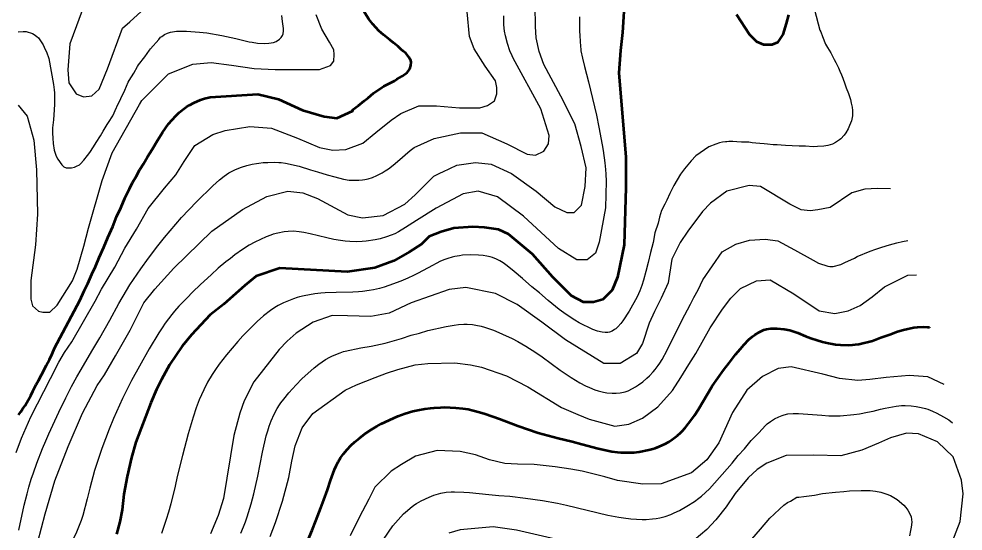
# Model space of a CAD drawing. Header units: metres. Extents: x 552626 to 559174, y 1843804 to 1852371.
# Drawn here: x 558568 to 559170, y 1848893 to 1849219 of the extents above; entities that cross this region are included whole.
import ezdxf

# ---------------------------------------------------------------- set-up
doc = ezdxf.new("R2010")
doc.units = ezdxf.units.M
doc.header["$LTSCALE"] = 6.8
doc.layers.add('1', color=7, linetype='Continuous', lineweight=25)
doc.layers.add('2', color=7, linetype='Continuous', lineweight=53)

msp = doc.modelspace()

# ---------------------------------------------------------------- linework, layer by layer
at = {"layer": '1'}
for points in [[(559074.25, 1849280.08), (559073.59, 1849278.67), (559072.11, 1849275.21), (559070.4, 1849270.78), (559069.29, 1849267.47), (559068.69, 1849265.39), (559067.98, 1849262.21), (559067.69, 1849260.2), (559067.57, 1849257.16), (559067.7, 1849254.69), (559067.99, 1849252.23), (559078.47, 1849212.14), (559078.95, 1849211.11), (559080.02, 1849208.13), (559082.12, 1849203.35), (559083.29, 1849201.11), (559085.33, 1849197.69), (559087.63, 1849193.57), (559088.67, 1849191.6), (559090.25, 1849188.22), (559091.24, 1849185.96), (559092.13, 1849183.78), (559093.02, 1849181.6), (559094.35, 1849177.92)], [(558579.7, 1848885.68), (558584.46, 1848903.59), (558590.53, 1848924.6), (558598.94, 1848946.53), (558608.21, 1848967.79), (558617.62, 1848985.46), (558622.11, 1848992.27), (558629.2, 1849004.41), (558638.51, 1849020.78), (558647.19, 1849038.11), (558654.27, 1849047.02), (558666.5, 1849060.39), (558690.68, 1849083.87), (558710.29, 1849097.82), (558725.67, 1849106.15), (558739.17, 1849109.5), (558748.69, 1849108.41), (558758.09, 1849104.86), (558777.29, 1849094.46), (558786.78, 1849092.46), (558799.87, 1849093.84), (558813.81, 1849101.23), (558820.33, 1849107.12), (558832.34, 1849119.04), (558836.42, 1849121.09), (558837.99, 1849121.76), (558846.93, 1849126.02), (558858.71, 1849127.8), (558868.73, 1849126.61), (558881.69, 1849120.7), (558897.6, 1849109.48), (558909.38, 1849099.43), (558917.04, 1849095.88), (558921.76, 1849095.88), (558926.47, 1849100.61), (558928.83, 1849112.43), (558929.31, 1849124.41), (558926.12, 1849137.86), (558922.26, 1849152.39), (558913.27, 1849170.13), (558902.33, 1849190.35), (558899.45, 1849198.64), (558897.56, 1849207.29), (558897, 1849214.43), (558896.89, 1849227.66)], [(558610.14, 1849230.4), (558600.04, 1849203.45), (558598.87, 1849186.9), (558599.46, 1849178.63), (558604.17, 1849171.53), (558608.88, 1849169.76), (558614.19, 1849170.35), (558618.9, 1849174.49), (558624.2, 1849187.49), (558633.63, 1849213.49), (558638.26, 1849217.57), (558652.56, 1849230.59)], [(558565.94, 1848942.74), (558569.27, 1848951.87), (558575.28, 1848965.55), (558587.67, 1848989.86), (558593.16, 1849000.27), (558596.8, 1849006.6), (558601.29, 1849013.42), (558616.32, 1849039.32), (558620.33, 1849046.98), (558628.74, 1849061.06), (558635.21, 1849073), (558642.67, 1849085.3), (558650.16, 1849098.5), (558660.38, 1849111.38), (558667.77, 1849119.82), (558672.96, 1849128.39), (558679.75, 1849138.68), (558691.29, 1849145.67), (558699.24, 1849148.12), (558714.89, 1849150.69), (558728.64, 1849149.7), (558745.2, 1849143.24), (558759.24, 1849137.4), (558767.8, 1849135.68), (558776.12, 1849135.99), (558786.97, 1849140.07), (558795.33, 1849146.81), (558804.95, 1849154.86), (558811.28, 1849159.06), (558822.77, 1849163.85), (558833.96, 1849163.85), (558848.69, 1849162.66), (558861.66, 1849162.66), (558866.52, 1849164.14), (558870.94, 1849167.1), (558872.42, 1849171.53), (558872.42, 1849175.67), (558871.53, 1849179.8), (558865.05, 1849189.26), (558857.98, 1849200.19), (558855.03, 1849208.17), (558853.56, 1849223.83)], [(558567.05, 1849164.44), (558572.94, 1849157.35), (558577.06, 1849141.98), (558578.83, 1849123.07), (558579.42, 1849094.71), (558578.25, 1849075.19), (558575.16, 1849052.44), (558575.16, 1849040.62), (558576.34, 1849036.19), (558580.17, 1849032.94), (558582.82, 1849032.35), (558587.24, 1849032.35), (558591.96, 1849036.78), (558601.82, 1849052.15), (558604.76, 1849059.78), (558609.03, 1849074.41), (558612.09, 1849085.82), (558620.81, 1849116.27), (558627.15, 1849133.84), (558644.58, 1849164.69), (558646.03, 1849167.25), (558662.94, 1849184.23), (558678.55, 1849190.44), (558690.34, 1849191.62), (558703.3, 1849189.85), (558717.74, 1849187.78), (558731, 1849187.19), (558746.91, 1849187.19), (558759.28, 1849187.19), (558766.35, 1849189.55), (558768.41, 1849192.51), (558768.71, 1849196.64), (558768.41, 1849199.6), (558765.76, 1849204.62), (558760.75, 1849212.9), (558757.22, 1849222.06)], [(558635.1, 1849173.9), (558637.32, 1849179), (558637.88, 1849180.06), (558640.83, 1849184.85), (558643.18, 1849188.98), (558643.95, 1849190.11), (558647.92, 1849195.28), (558650.88, 1849199.36), (558651.58, 1849200.21), (558656.76, 1849206.25), (558657.88, 1849207.66), (558658.82, 1849208.22), (558660.42, 1849209.41), (558662.34, 1849210.18), (558664.36, 1849210.87), (558668.12, 1849211.48), (558670.94, 1849211.53), (558674.41, 1849211.57), (558682.88, 1849210.9), (558687.41, 1849210.41), (558696.99, 1849208.87), (558700.07, 1849208.22), (558705.89, 1849206.88), (558714.52, 1849204.76), (558716.29, 1849204.51), (558719.81, 1849204), (558724.42, 1849203.62), (558727.04, 1849203.83), (558730.01, 1849204.26), (558731.75, 1849205.01), (558733.86, 1849206.44), (558734.84, 1849207.46), (558735.78, 1849208.85), (558736.11, 1849209.89), (558736.45, 1849211.75), (558736.36, 1849213.3), (558736.1, 1849214.82), (558735.76, 1849217.7), (558735.33, 1849221.48)], [(558925.21, 1849220.72), (558925.18, 1849211.75), (558925.28, 1849208.6), (558925.72, 1849201.87), (558925.88, 1849200.04), (558926.06, 1849198.96), (558927.15, 1849194.28), (558928.26, 1849188.91), (558930.98, 1849179.26), (558934.74, 1849163.37), (558935.95, 1849157.93), (558937.36, 1849150.31), (558939.65, 1849138.95), (558940.19, 1849135.48), (558941.24, 1849127.63), (558941.72, 1849123.28), (558941.94, 1849120.36), (558942.07, 1849115.91), (558941.79, 1849098.84), (558937.67, 1849076.97), (558935.31, 1849069.88), (558930.01, 1849065.74), (558923.52, 1849065.74), (558911.74, 1849072.83), (558889.35, 1849093.52), (558872.85, 1849105.93), (558860.48, 1849109.48), (558851.05, 1849107.7), (558833.83, 1849098.66), (558821.26, 1849090.77), (558814.26, 1849086.21), (558809.68, 1849083.48), (558807.41, 1849082.32), (558804.98, 1849081.3), (558801.95, 1849080.22), (558798.08, 1849079.08), (558794.89, 1849078.46), (558789.04, 1849077.64), (558786.58, 1849077.39), (558782.75, 1849077.22), (558778.64, 1849077.33), (558775.72, 1849077.56), (558772.75, 1849077.91), (558768.41, 1849078.68), (558763.97, 1849079.7), (558753.41, 1849082.32), (558749.25, 1849083.17), (558746.39, 1849083.58), (558742.77, 1849083.85), (558739.44, 1849083.77), (558736.88, 1849083.47), (558732.66, 1849082.69), (558729.83, 1849081.94), (558728.25, 1849081.42), (558725.38, 1849080.3), (558718.11, 1849076.98), (558714.37, 1849074.94), (558710.31, 1849072.29), (558705.4, 1849068.77), (558702.48, 1849066.57), (558699.57, 1849064.28), (558694.8, 1849060.24), (558690.15, 1849056.08), (558683.44, 1849049.85), (558678.37, 1849045.02), (558674.84, 1849041.49), (558669.71, 1849036.13), (558666.86, 1849032.9), (558665.1, 1849030.71), (558660.9, 1849025.13), (558658.92, 1849022.27), (558656.93, 1849019.12), (558650.79, 1849008.94)], [(558778.23, 1849116.58), (558780.58, 1849116.38), (558784.39, 1849116.41), (558786.85, 1849116.64), (558788.16, 1849116.85), (558790.41, 1849117.35), (558793.2, 1849118.26), (558795.98, 1849119.48), (558799.27, 1849121.24), (558801.28, 1849122.48), (558803.24, 1849123.81), (558806.25, 1849126.06), (558809.17, 1849128.46), (558817.17, 1849135.36), (558819.69, 1849137.37), (558832.46, 1849142.98), (558849.28, 1849146.71), (558862.84, 1849146.71), (558878.74, 1849139.62), (558891.71, 1849133.11), (558897.01, 1849132.52), (558902.31, 1849134.89), (558905.26, 1849139.62), (558905.85, 1849144.93), (558900.55, 1849162.07), (558882.92, 1849194.35), (558882.19, 1849195.91), (558880.74, 1849199.02), (558879.2, 1849203.69), (558878, 1849208.57), (558877.39, 1849211.51), (558876.91, 1849215.65), (558876.8, 1849218.2), (558876.81, 1849221.3)], [(558567.13, 1849211.11), (558570.29, 1849211.39), (558572.32, 1849211.25), (558576.39, 1849209.99), (558577.45, 1849209.47), (558579.16, 1849208.11), (558580.08, 1849207.22), (558583.04, 1849202.9), (558584.47, 1849199.96), (558585.12, 1849198.3), (558586.7, 1849194.1), (558589.7, 1849177.47), (558590.1, 1849174.05), (558590.22, 1849172.15), (558590.32, 1849166.5), (558590.33, 1849164.86), (558589.91, 1849158.15), (558589.65, 1849154.92), (558589.04, 1849149.83), (558589.08, 1849146.37), (558589.17, 1849143.19), (558589.54, 1849139.94), (558590.14, 1849135.54), (558591.39, 1849131.76), (558592.44, 1849129.78), (558594.94, 1849126.33), (558596.28, 1849124.93), (558597.71, 1849124.45), (558599.55, 1849124.3), (558601.09, 1849124.39), (558603.15, 1849124.71), (558604.45, 1849125.32), (558606.17, 1849126.25), (558606.91, 1849126.97), (558609.02, 1849129.22), (558611.42, 1849132.23), (558612.93, 1849134.14), (558615.16, 1849137.77), (558616.95, 1849140.44), (558619.56, 1849144.76), (558621.31, 1849147.79), (558623.94, 1849151.92), (558624.7, 1849153.29), (558627.51, 1849157.44), (558629.84, 1849162.82), (558630.1, 1849163.28), (558635.1, 1849173.9)], [(559094.35, 1849177.92), (559095.28, 1849175.38), (559096.62, 1849171.7), (559097.87, 1849167.92), (559098.42, 1849165.52), (559098.97, 1849163.12), (559099.22, 1849160.95), (559099.15, 1849157.57), (559098.52, 1849154.3), (559097.41, 1849151.26), (559096.56, 1849149.15), (559094.93, 1849146.68), (559094.01, 1849145.12), (559091.8, 1849142.94), (559090.98, 1849142.12), (559088.34, 1849140.45), (559086.44, 1849139.5), (559083.44, 1849138.61), (559081.02, 1849138.24), (559076.96, 1849137.86), (559074.13, 1849137.81), (559069.27, 1849138.08), (559066.34, 1849138.11), (559065.14, 1849138.24), (559060.83, 1849138.39), (559056.43, 1849138.61), (559053.84, 1849138.86), (559051.18, 1849139.01), (559048.62, 1849139.08), (559045.11, 1849139.41), (559042.89, 1849139.7), (559040.04, 1849139.83), (559037.64, 1849140.1), (559035.15, 1849140.27), (559033.19, 1849140.69), (559029.52, 1849140.81), (559028.52, 1849140.79), (559025.4, 1849140.98), (559022.91, 1849141.15), (559020.35, 1849141.22), (559019.19, 1849141), (559018.19, 1849140.97), (559016.31, 1849140.67), (559014.35, 1849140.26), (559012.07, 1849139.45), (559007.71, 1849137.67), (558999.42, 1849131.97), (558996.31, 1849128.88), (558992.06, 1849123.73), (558989.53, 1849120.34), (558985.35, 1849113.02), (558984.45, 1849111.27), (558982.74, 1849107.88), (558980.76, 1849103.73), (558979.51, 1849101.12), (558977.4, 1849097.23), (558976.15, 1849092.84), (558975.2, 1849089.1), (558973.28, 1849082.78), (558972.01, 1849076.6), (558970.32, 1849070.3), (558968.96, 1849064.02), (558967.51, 1849058.24), (558965.98, 1849052.7), (558964.8, 1849049.19), (558963.52, 1849045.94), (558961.83, 1849042.14), (558956.72, 1849032.91), (558952.73, 1849026.62), (558951.6, 1849025), (558949.67, 1849022.85), (558948.3, 1849021.68), (558947.48, 1849021.11), (558945.91, 1849020.21), (558944.24, 1849019.58), (558943.28, 1849019.38), (558941.51, 1849019.3), (558939.67, 1849019.48), (558936.63, 1849020.09), (558933.57, 1849021.12), (558925, 1849025.39), (558922.09, 1849027.15), (558917.17, 1849030.38), (558915.18, 1849031.73), (558912.17, 1849034.04), (558905.15, 1849039.75), (558899.57, 1849044.53), (558894.74, 1849048.44), (558888.77, 1849053.78), (558883.38, 1849058.14), (558879.11, 1849061.82), (558876.45, 1849063.7), (558874.35, 1849064.93), (558872.26, 1849066.03), (558869.74, 1849067.11), (558868.15, 1849067.6), (558866.04, 1849068.07), (558863.72, 1849068.42), (558860.77, 1849068.71), (558855.79, 1849068.82), (558850.58, 1849068.52)], [(558567.5, 1848893.24), (558571.03, 1848909.13), (558572.79, 1848916.27), (558573.98, 1848920.57), (558575.53, 1848925.68), (558576.88, 1848929.72), (558579.07, 1848935.85), (558582.66, 1848945.16), (558584.73, 1848950.2), (558586.65, 1848954.63), (558590.45, 1848962.99), (558593.07, 1848968.54), (558597.54, 1848977.61), (558601.17, 1848984.73), (558604.57, 1848991.06), (558607.25, 1848995.76), (558614.2, 1849007.3), (558619.26, 1849015.93), (558625.56, 1849027.14), (558631.45, 1849037.86), (558636.15, 1849046), (558638.37, 1849049.61), (558645.33, 1849059.88), (558650.27, 1849066.76), (558656.16, 1849074.56), (558660.44, 1849080), (558671.25, 1849092.69), (558680.95, 1849102.59), (558691.24, 1849112.77), (558695.52, 1849116.66), (558698.47, 1849119.01), (558701.54, 1849121.06), (558703.63, 1849122.2), (558705.85, 1849123.25), (558709.66, 1849124.74), (558713.01, 1849125.79), (558716.4, 1849126.65), (558719.11, 1849127.17), (558720.65, 1849127.38), (558723.5, 1849127.65), (558726.35, 1849127.81), (558730.63, 1849127.93), (558733.33, 1849127.83), (558734.83, 1849127.68), (558737.56, 1849127.23), (558746.44, 1849125.35), (558753.56, 1849123.15), (558758.14, 1849121.87), (558764.26, 1849119.92), (558769.12, 1849118.58), (558774.58, 1849117.19), (558778.23, 1849116.58)], [(559072.17, 1849096.94), (559066.48, 1849097.65), (559059.35, 1849101.21), (559040.52, 1849112.48), (559033.38, 1849113.07), (559019.14, 1849109.38), (559008.7, 1849101.75), (559003.64, 1849096.54), (558994.29, 1849083.89), (558989.33, 1849076.76), (558984, 1849065.99), (558981.6, 1849051.06), (558977.21, 1849041.16), (558973.04, 1849032.71), (558969.65, 1849025.25), (558965.35, 1849012.28), (558961.46, 1849005.92), (558951.12, 1848999.59), (558940.6, 1848999.41), (558916.26, 1849014.56), (558901.14, 1849025.9), (558885.39, 1849037.25), (558871.53, 1849044.18), (558852.63, 1849047.96), (558841.92, 1849046.7), (558817.82, 1849038.29), (558803.8, 1849031.66), (558792.09, 1849029.42), (558777.11, 1849030.01), (558767.32, 1849030.17), (558755.2, 1849025.95), (558744.45, 1849018.8), (558738.6, 1849013.76), (558733.68, 1849008.43), (558717.53, 1848987.8), (558711.2, 1848975.76), (558708.52, 1848967.73), (558704.62, 1848953.53), (558698.17, 1848913.43), (558694.79, 1848902.5), (558689.84, 1848890.75)], [(559123.57, 1849110.92), (559115.13, 1849111.15), (559107.2, 1849110.75), (559098.72, 1849108.49), (559084.99, 1849099.08), (559077.16, 1849097.65), (559072.17, 1849096.94)], [(558775.7, 1849007.4), (558785.6, 1849009.47), (558792.25, 1849010.54), (558801.21, 1849012.52), (558811.68, 1849015.55), (558817.74, 1849017.53), (558823.17, 1849018.93), (558828.39, 1849020.45), (558840.04, 1849023.07), (558845.27, 1849024.03), (558848, 1849024.35), (558851.3, 1849024.53), (558853.53, 1849024.53), (558856.97, 1849024.32), (558859.08, 1849024.03), (558862.38, 1849023.31), (558864.59, 1849022.66), (558870.29, 1849020.73), (558873.79, 1849019.35), (558876.1, 1849018.3), (558882.1, 1849015.41), (558885.77, 1849013.53), (558891, 1849010.56), (558897.18, 1849006.58), (558901.3, 1849003.69), (558912.82, 1848995.25), (558919.91, 1848990.49), (558925.26, 1848987.17), (558929.05, 1848985.2), (558931.47, 1848984.09), (558934.87, 1848982.75), (558936.96, 1848982.07), (558940.4, 1848981.21), (558942.63, 1848980.81), (558945.9, 1848980.51), (558948.51, 1848980.54), (558951.12, 1848980.82), (558953.14, 1848981.2), (558954.22, 1848981.49), (558956.12, 1848982.15), (558959.01, 1848983.5), (558960.86, 1848984.6), (558962.7, 1848985.83), (558965.48, 1848987.89), (558968.13, 1848990.14), (558969.74, 1848991.7), (558972.05, 1848994.17), (558973.39, 1848995.74), (558975.27, 1848998.15), (558976.37, 1848999.68), (558977.94, 1849002.11), (558981.13, 1849007.92), (558990.35, 1849026.86), (558996.02, 1849037.44), (558998.11, 1849041.57), (559000.73, 1849046.48), (559003.75, 1849052.81), (559016.06, 1849070.7), (559024.8, 1849075.7), (559033.53, 1849078.19), (559043.52, 1849078.82), (559051.52, 1849077.7), (559062.2, 1849071.99), (559074.24, 1849065.36), (559077.55, 1849063.55), (559083.42, 1849061.67), (559084.73, 1849061.45), (559087.01, 1849061.44), (559091.89, 1849062.64), (559094.39, 1849063.93), (559100.55, 1849066.74), (559102.17, 1849067.75), (559110.52, 1849071.26), (559114.12, 1849072.5), (559117.9, 1849073.75), (559122.84, 1849075.23), (559127.53, 1849076.59), (559131.09, 1849077.36), (559134.42, 1849078.08)], [(558850.58, 1849068.52), (558848.62, 1849068.29), (558845.7, 1849067.77), (558843.88, 1849067.31), (558841.07, 1849066.45), (558839.26, 1849065.83), (558836.5, 1849064.69), (558828.56, 1849060.57), (558821.82, 1849056.83), (558819.34, 1849055.6), (558815.74, 1849053.96), (558811.27, 1849052.07), (558803.48, 1849049.22), (558800.61, 1849048.24), (558797.63, 1849047.41), (558793.77, 1849046.53), (558791.09, 1849046.03), (558786.83, 1849045.41), (558784.11, 1849045.18), (558780.56, 1849045), (558769.85, 1849044.78), (558762.99, 1849044.58), (558760.27, 1849044.43), (558756.28, 1849043.88), (558749.45, 1849042.6), (558746.66, 1849041.99), (558745.18, 1849041.57), (558742.64, 1849040.68), (558736.45, 1849038.23), (558734.14, 1849037.22), (558732.94, 1849036.58), (558730.91, 1849035.32), (558727.99, 1849033.27), (558723.56, 1849029.92), (558719.59, 1849026.4), (558710.37, 1849017.07), (558707.15, 1849013.49), (558700.01, 1849005.08), (558695.44, 1848999.15), (558693.06, 1848995.74), (558690.96, 1848992.51), (558687.99, 1848987.5), (558685.49, 1848982.72), (558682.65, 1848976.21), (558680.77, 1848971.23), (558678.8, 1848965.2), (558675.59, 1848954.55), (558671.9, 1848940.7), (558668.64, 1848927.29), (558667.26, 1848921.18), (558664.49, 1848909.98), (558662.92, 1848904.7), (558661.62, 1848899.88), (558658.51, 1848891.06)], [(558727.83, 1848889.19), (558731.18, 1848898.07), (558735.67, 1848911.57), (558739.85, 1848926.71), (558741.62, 1848937.07), (558743.7, 1848946.96), (558748.28, 1848958.54), (558755.08, 1848967.68), (558775.76, 1848982.4), (558782.83, 1848985.79), (558794.75, 1848990.63), (558802.02, 1848993.39), (558809.21, 1848995.76), (558820.31, 1848998.71), (558828.32, 1848999.5), (558845.65, 1848999.82), (558855.56, 1848998.64), (558862.67, 1848997.14), (558878.61, 1848991.64), (558892.15, 1848984.58), (558913.59, 1848971.49), (558924.02, 1848966.9), (558931.31, 1848963.88), (558947.74, 1848959.59), (558956.49, 1848960.73), (558965.31, 1848964.57), (558975.01, 1848971.86), (558984.48, 1848982.33), (558989.84, 1848990.53), (558994.81, 1848998.82), (558999.41, 1849005.78), (559008.57, 1849022.26), (559016.35, 1849034.09), (559021.71, 1849041.13), (559027.81, 1849047.36), (559038.06, 1849052.14), (559046.72, 1849052.88), (559061.77, 1849043.93), (559077.92, 1849033.19), (559087.89, 1849031.5), (559096.46, 1849033), (559104.04, 1849036.44), (559111.75, 1849042.09), (559119.62, 1849048.52), (559134.61, 1849055.77), (559139.99, 1849056)], [(558650.79, 1849008.94), (558644.45, 1848997.8), (558639.49, 1848988.66), (558633.69, 1848977.07), (558627.97, 1848964.45), (558625.14, 1848957.57), (558620.52, 1848945.33), (558615.89, 1848931.17), (558612.82, 1848919.86), (558611.2, 1848913.08), (558608.37, 1848902.55), (558607.26, 1848899.3), (558604.33, 1848891.96), (558601.49, 1848886.06), (558599.03, 1848880.26), (558596.7, 1848875.54), (558594.29, 1848869.36), (558591.82, 1848864.16), (558589.65, 1848858.47), (558587.12, 1848852.94), (558584.72, 1848846.94), (558580.5, 1848837.96), (558566.7, 1848804.33)], [(558709.11, 1848891.16), (558710.86, 1848895.36), (558712.05, 1848898.43), (558713.2, 1848901.68), (558715.71, 1848909.89), (558717.41, 1848916.42), (558719.9, 1848927.51), (558722.95, 1848942.88), (558725.39, 1848953.29), (558726.3, 1848956.59), (558727.28, 1848959.56), (558728.55, 1848962.91), (558730.39, 1848967.11), (558732.32, 1848970.68), (558733.82, 1848973.07), (558734.75, 1848974.4), (558736.58, 1848976.81), (558739.77, 1848980.68), (558744.36, 1848985.92), (558748.11, 1848989.65), (558755.88, 1848996.76), (558758.8, 1848999.1), (558763.24, 1849002.14), (558765.87, 1849003.63), (558767.58, 1849004.44), (558772.43, 1849006.39), (558774.53, 1849007.08), (558775.7, 1849007.4)], [(559157.61, 1848986.18), (559147.32, 1848991), (559135.27, 1848991.81), (559120.63, 1848990.51), (559110.36, 1848989.2), (559102.58, 1848988.69), (559090.86, 1848989.92), (559080.38, 1848992.7), (559060.05, 1848997.31), (559051.81, 1848996.24), (559041.84, 1848991.23), (559031.92, 1848982.51), (559022.63, 1848968.19), (559013.93, 1848948.81), (559006.29, 1848938.03), (558996.56, 1848929.83), (558977.31, 1848922.74), (558965.52, 1848922.41), (558949.43, 1848924.81), (558941.32, 1848927.09), (558926.89, 1848930.71), (558919.52, 1848932.17), (558909.58, 1848933.6), (558896.17, 1848935.02), (558885.59, 1848935.35), (558877.57, 1848935.71), (558867.8, 1848937.94), (558858.82, 1848941.15), (558849.04, 1848943.37), (558834.31, 1848943.99), (558820.44, 1848940.47), (558811.55, 1848935.08), (558805.1, 1848930.73), (558794.56, 1848920.65), (558790.69, 1848912.88), (558784.7, 1848901.26), (558778.84, 1848889.52)], [(558800.06, 1848887.26), (558806.04, 1848895.85), (558812.84, 1848903.52), (558815.34, 1848905.78), (558817.04, 1848907.15), (558819.55, 1848909.09), (558821.22, 1848910.25), (558824.18, 1848911.93), (558829.19, 1848914.31), (558832.29, 1848915.47), (558836.74, 1848916.66), (558840, 1848917.3), (558843.24, 1848917.65), (558845.46, 1848917.69), (558851.32, 1848917.47), (558854.97, 1848917.18), (558861.25, 1848916.48), (558867.4, 1848916), (558873.65, 1848915.36), (558880.63, 1848914.8), (558890.8, 1848913.64), (558901.64, 1848912.04), (558911.14, 1848910.27), (558916.93, 1848909.07), (558943.18, 1848902.82), (558950.14, 1848901.47), (558953.29, 1848900.98), (558957.92, 1848900.43), (558961.47, 1848900.12), (558965.16, 1848899.99), (558967.74, 1848900.04), (558971.69, 1848900.31), (558974.01, 1848900.59), (558976.27, 1848901), (558979.82, 1848901.96), (558983.35, 1848903.21), (558985.56, 1848904.11), (558988.9, 1848905.69), (558993.61, 1848908.4), (558998.38, 1848911.35), (559001.21, 1848913.47), (559002.9, 1848914.89), (559005.58, 1848917.19), (559008.11, 1848919.58), (559022.4, 1848935.85), (559026.4, 1848940.78), (559030.29, 1848945.1), (559034.58, 1848950.41), (559039.41, 1848955.33), (559043.83, 1848960.02), (559044.91, 1848961.01), (559046.86, 1848962.56), (559049.43, 1848964.2), (559052.17, 1848965.57), (559054.42, 1848966.42), (559055.7, 1848966.79), (559058.08, 1848967.28), (559061.3, 1848967.57), (559064.79, 1848967.52), (559079.74, 1848966.45), (559084.24, 1848966.19), (559087.11, 1848966.12), (559091.39, 1848966.18), (559100.19, 1848966.9), (559103.7, 1848967.34), (559108.82, 1848968.46), (559112.49, 1848969.13), (559117.08, 1848970.32), (559120.06, 1848970.95), (559127.17, 1848972.21), (559130.56, 1848972.59), (559132.87, 1848972.69), (559136.59, 1848972.5), (559139.78, 1848972.08), (559143.09, 1848971.48), (559145.8, 1848970.79), (559147.34, 1848970.27), (559150.21, 1848969.08), (559153.07, 1848967.72)], [(559153.07, 1848967.72), (559157.32, 1848965.5), (559160.65, 1848963.45), (559163.01, 1848961.66)], [(559162.83, 1848885.39), (559167.84, 1848898.58), (559169.78, 1848916.43), (559168.78, 1848925.06), (559163.48, 1848939.88), (559153.51, 1848949.41), (559141.33, 1848954.69), (559133.71, 1848954.98), (559123.37, 1848952.12), (559115.79, 1848948.67), (559105.11, 1848944.23), (559091.78, 1848940.52), (559074.48, 1848941.1), (559057.01, 1848940.89), (559044.59, 1848935.99), (559038.51, 1848931.82), (559032.69, 1848926.53), (559024.46, 1848916.45), (559018.62, 1848907.94), (559012.1, 1848899.73), (559006.37, 1848893.67), (558998.16, 1848886.81)], [(559032.32, 1848884.23), (559040.46, 1848893.89), (559046.58, 1848900.72), (559049.22, 1848903.44), (559052.79, 1848906.79), (559055.51, 1848909.08), (559057.82, 1848910.7), (559059.6, 1848911.69), (559063.68, 1848914.11), (559064.94, 1848914.25), (559068.18, 1848914.62), (559074.93, 1848915.49), (559080.11, 1848916.45), (559088.3, 1848917.48), (559093.64, 1848917.82), (559097.35, 1848918.15), (559104.79, 1848918.46), (559110.54, 1848918.48), (559113.97, 1848918.06), (559117.34, 1848917.35), (559120.46, 1848916.34), (559123.51, 1848915.23), (559127.73, 1848912.7), (559132.06, 1848909.09), (559133.23, 1848907.67), (559134.62, 1848905.92), (559135.57, 1848904.02), (559136.58, 1848901.58), (559136.86, 1848899.88), (559137.05, 1848898.25), (559136.68, 1848895.11), (559136.21, 1848892.86), (559135.5, 1848889.5)], [(558909.75, 1848887.33), (558885.04, 1848893.11), (558869.99, 1848895.36), (558849, 1848893.34), (558841.79, 1848891.22)]]:
    msp.add_lwpolyline(points, dxfattribs=at)
at = {"layer": '2'}
for points in [[(558954.01, 1849234.23), (558952.46, 1849210.77), (558951.2, 1849199.31), (558950.15, 1849184.92), (558954.6, 1849131.11), (558954.75, 1849111.84), (558953.58, 1849075.2), (558949.45, 1849054.51), (558945.92, 1849046.24), (558940.02, 1849040.33), (558934.13, 1849038.56), (558927.65, 1849038.56), (558919.99, 1849042.69), (558908.21, 1849054.51), (558895.24, 1849069.29), (558879.8, 1849082.06), (558873.51, 1849084.95), (558864.58, 1849086.26), (558857.15, 1849086.66), (558844.91, 1849085.77), (558836.82, 1849083.42), (558829.29, 1849080.63), (558824.29, 1849075.7), (558816.73, 1849070.66), (558806.65, 1849064.98), (558794.68, 1849060.57), (558777.04, 1849058.05), (558734.02, 1849060.3), (558718.92, 1849055.22), (558711.63, 1849049.24), (558698.21, 1849037.28), (558689.6, 1849030.5), (558677.69, 1849017.82), (558671.7, 1849010.57), (558663.68, 1848998.72), (558658.58, 1848989.39), (558655.33, 1848982.97), (558651.69, 1848974.33), (558642.22, 1848949.32), (558639.49, 1848939.49), (558636.63, 1848927.46), (558634.47, 1848916.02), (558633.55, 1848906.14), (558632, 1848898.38), (558629.8, 1848890.66)], [(558672.7, 1849162), (558674.53, 1849163.29), (558676.35, 1849164.42), (558679.1, 1849165.87), (558683.43, 1849167.75), (558686.05, 1849168.64), (558689.51, 1849169.39), (558719.92, 1849171.33), (558733.17, 1849168.27), (558748.46, 1849161.14), (558762.21, 1849157.06), (558770.36, 1849156.04), (558780.55, 1849160.63), (558780.47, 1849161.41), (558784.18, 1849164.03), (558787.86, 1849167), (558790.35, 1849169.12), (558793.77, 1849171.97), (558799, 1849175.68), (558800.36, 1849176.56), (558802.52, 1849177.63), (558804.5, 1849178.68), (558807.09, 1849179.89), (558808.71, 1849180.9), (558810.51, 1849181.93), (558812.05, 1849182.83), (558815.17, 1849185.11), (558816.12, 1849186.31), (558817, 1849187.42), (558817.57, 1849189.58), (558817.68, 1849191.78), (558817.48, 1849192.77), (558816.98, 1849193.99), (558816.31, 1849195), (558815.14, 1849196.42), (558814.3, 1849197.42), (558812.67, 1849198.88), (558811.25, 1849200.17), (558809.52, 1849201.71), (558806.51, 1849204.1), (558804.1, 1849206.01), (558800.18, 1849209.12), (558797.23, 1849211.8), (558793.26, 1849216.09), (558790.81, 1849219.18), (558787.12, 1849225.06)], [(559058.38, 1849222.03), (559056.87, 1849216.46), (559054.84, 1849209.38), (559051.31, 1849204.33), (559047.77, 1849202.81), (559042.72, 1849202.81), (559038.17, 1849204.83), (559033.62, 1849209.38), (559025.36, 1849222.1)], [(558567.28, 1848966.74), (558568.88, 1848968.75), (558569.97, 1848970.34), (558571.53, 1848972.71), (558572.76, 1848974.67), (558575.17, 1848979.15), (558576.42, 1848981.75), (558578.07, 1848984.86), (558578.67, 1848986.03), (558580.2, 1848988.58), (558582.07, 1848992.17), (558583.34, 1848994.6), (558585.11, 1848998.27), (558587.14, 1849002.06), (558588.91, 1849005.73), (558590.34, 1849009.18), (558606.54, 1849039.59), (558609.33, 1849045.9), (558611.58, 1849050.65), (558614.08, 1849056.47), (558616.41, 1849061.41), (558618.79, 1849067.08), (558621.83, 1849073.73), (558624.3, 1849079.88), (558627.49, 1849087.02), (558629.89, 1849093.06), (558632.53, 1849098.79), (558635.11, 1849104.95), (558638.14, 1849111.01), (558640.02, 1849114.98), (558642.31, 1849118.83), (558644.73, 1849123.24), (558647.09, 1849126.94), (558649.66, 1849131.3), (558652.69, 1849136.05), (558656.05, 1849141.84), (558659.23, 1849146.82), (558661.1, 1849149.65), (558663.1, 1849152.43), (558665.3, 1849155.05), (558667.6, 1849157.48), (558669.89, 1849159.67), (558672.7, 1849162)], [(558749.13, 1848880.03), (558754.54, 1848893.13), (558756.88, 1848899.2), (558760.22, 1848907.49), (558762, 1848912.52), (558764.46, 1848918.94), (558766.4, 1848924.89), (558768.91, 1848931.76), (558769.91, 1848934.22), (558771.14, 1848936.7), (558772.69, 1848939.25), (558774.64, 1848941.89), (558776.87, 1848944.54), (558779.27, 1848947.08), (558781.88, 1848949.54), (558784.76, 1848951.93), (558788.28, 1848954.56), (558792.45, 1848957.34), (558795.61, 1848959.26), (558798.63, 1848960.93), (558806.5, 1848964.67), (558809.28, 1848965.81), (558813.94, 1848967.52), (558818.81, 1848968.99), (558822.03, 1848969.75), (558826.49, 1848970.57), (558830.13, 1848971.05), (558832.55, 1848971.27), (558836.44, 1848971.48), (558838.95, 1848971.53), (558842.7, 1848971.47), (558846.29, 1848971.27), (558850.77, 1848970.84), (558854.11, 1848970.3), (558857.34, 1848969.61), (558861.43, 1848968.54), (558864.9, 1848967.41), (558874.1, 1848964.18), (558885.87, 1848959.77), (558898.84, 1848955.34), (558911.49, 1848951.83), (558920.55, 1848949.62), (558926.56, 1848947.92), (558937.04, 1848945.24), (558945.83, 1848943.44), (558949.37, 1848942.93), (558951.54, 1848942.78), (558957.14, 1848942.62), (558960.09, 1848942.71), (558963.11, 1848943.12), (558969.4, 1848944.38), (558971.93, 1848945.03), (558973.34, 1848945.49), (558975.9, 1848946.48), (558979.72, 1848948.31), (558982, 1848949.6), (558984.2, 1848951), (558987.55, 1848953.47), (558989.61, 1848955.26), (558990.68, 1848956.34), (558992.49, 1848958.43), (558996.79, 1848964.03), (558998.4, 1848966.29), (559000.76, 1848970.03), (559009.8, 1848984.93), (559017.05, 1848995.26), (559020.76, 1849000.19), (559024.62, 1849005.15), (559027.76, 1849008.9), (559029.92, 1849011.34), (559033.22, 1849014.76), (559035.5, 1849016.74), (559036.93, 1849017.78), (559039.79, 1849019.54), (559042.79, 1849020.93), (559044.4, 1849021.45), (559047.24, 1849021.93), (559051.11, 1849021.93), (559055.64, 1849021.42), (559059.29, 1849020.69), (559061.19, 1849020.16), (559064.41, 1849018.97), (559069.33, 1849016.94), (559072.64, 1849015.68), (559076.66, 1849014.28), (559080.1, 1849013.26), (559083.86, 1849012.38), (559086.22, 1849011.94), (559088.46, 1849011.63), (559091.58, 1849011.37), (559096.37, 1849011.29), (559099.24, 1849011.39)], [(559099.24, 1849011.39), (559101.02, 1849011.55), (559103.24, 1849011.87), (559111.95, 1849013.96), (559117.29, 1849016), (559122.94, 1849017.97), (559127.94, 1849019.86), (559131.85, 1849021.05), (559134.48, 1849021.7), (559138.3, 1849022.4), (559140.7, 1849022.67), (559144.6, 1849022.84), (559147.07, 1849022.74), (559148.35, 1849022.59), (559148.43, 1849022.57)]]:
    msp.add_lwpolyline(points, dxfattribs=at)

doc.saveas('drawing.dxf')
